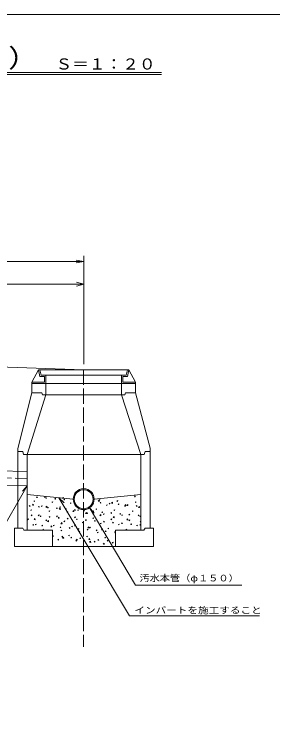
# Model space of a CAD drawing. Units: millimetres on the paper. Extents: x -390 to 406, y -282 to 282.
# Drawn here: x 92.9 to 195, y -2.1 to 282 of the extents above; entities that cross this region are included whole.
import ezdxf
from ezdxf.enums import TextEntityAlignment as Align

# ---------------------------------------------------------------- set-up
doc = ezdxf.new("R2010")
doc.units = ezdxf.units.MM
doc.linetypes.add('DASHED', pattern=[7.5, 6, -1.5])
for name, color, linetype, lineweight in [('0-2__0-2__0-2_LAYER001', 7, 'Continuous', 18), ('0-3__0-3__1-0_', 7, 'Continuous', 18), ('0-4__0-4__2-1_', 7, 'Continuous', 18), ('0-5__0-5_レイヤ1', 7, 'Continuous', 18), ('0-6__0-6_レイヤ3', 7, 'Continuous', 18), ('1-1__0-1_レイヤ1', 7, 'Continuous', 18)]:
    doc.layers.add(name, color=color, linetype=linetype, lineweight=lineweight)
doc.styles.add('ＭＳ ゴシック', font='')
doc.styles.get('ＭＳ ゴシック').set_extended_font_data('MS Gothic')

msp = doc.modelspace()

# ---------------------------------------------------------------- linework, layer by layer
at = {"layer": '0-2__0-2__0-2_LAYER001'}
msp.add_lwpolyline([(-390.5, 282), (-390.5, -282), (405.5, -282), (405.5, 282)], close=True, dxfattribs=at)
at = {"layer": '0-3__0-3__1-0_'}
for p, q in [((120.277, 179.14), (120.277, 186.422)), ((-4.322, 184.145), (120.277, 184.145)), ((117.277, 184.645), (120.277, 184.145)), ((117.277, 183.645), (120.277, 184.145)), ((120.277, 162.211), (120.277, 179.14)), ((120.277, 162.211), (120.277, 143.515)), ((45.462, 143.89), (120.277, 141.26)), ((46.972, 102.097), (97.91, 100.985)), ((46.882, 96.397), (97.91, 95.284))]:
    msp.add_line(p, q, dxfattribs=at)
at = {"layer": '0-3__0-3__1-0_', "linetype": 'DASHED'}
msp.add_lwpolyline([(-4.322, 99.363), (40.678, 99.363), (97.91, 98.218)], dxfattribs=at)
at = {"layer": '0-4__0-4__2-1_'}
for p, q in [((102.42, 141.26), (120.277, 141.26)), ((138.133, 141.26), (120.277, 141.26)), ((105.292, 139.059), (120.277, 139.059)), ((135.262, 139.059), (120.277, 139.059)), ((135.262, 139.059), (135.262, 135.765)), ((135.761, 138.559), (137.633, 138.559)), ((135.761, 136.265), (135.761, 138.559)), ((99.797, 132.047), (99.797, 134.267)), ((105.292, 135.765), (105.292, 133.517)), ((140.756, 135.765), (120.277, 135.765)), ((135.262, 135.765), (135.262, 133.517)), ((138.133, 136.265), (135.761, 136.265)), ((140.756, 136.265), (138.133, 136.265)), ((140.756, 135.765), (140.756, 136.265)), ((140.756, 134.267), (140.756, 135.765)), ((140.756, 134.267), (140.756, 132.047)), ((94.164, 110.075), (99.797, 132.047)), ((105.292, 131.297), (97.91, 107.699)), ((103.693, 132.047), (99.797, 132.047)), ((105.292, 133.517), (105.292, 131.297)), ((135.262, 133.517), (135.262, 131.297)), ((135.262, 131.297), (142.865, 107.721)), ((140.756, 132.047), (136.86, 132.047)), ((146.611, 110.123), (140.756, 132.047)), ((94.164, 110.075), (94.164, 78.449)), ((96.162, 108.87), (94.164, 108.87)), ((96.162, 108.87), (96.511, 107.721)), ((144.613, 108.87), (144.263, 107.721)), ((144.613, 108.87), (146.611, 108.87)), ((146.611, 110.123), (146.611, 78.449)), ((96.511, 107.721), (120.387, 107.721)), ((97.91, 107.699), (97.91, 94.058)), ((144.263, 107.721), (120.387, 107.721)), ((142.865, 107.721), (142.865, 94.058)), ((97.91, 94.058), (97.91, 89.937)), ((142.865, 94.058), (142.865, 87.44)), ((116.127, 89.999), (97.91, 91.821)), ((101.667, 90.663), (101.908, 90.95)), ((101.966, 90.637), (101.909, 90.95)), ((104.73, 90.861), (105.08, 90.995)), ((104.979, 90.693), (105.08, 90.995)), ((124.427, 89.999), (142.865, 91.843)), ((140.384, 90.973), (140.625, 91.26)), ((140.384, 90.973), (140.683, 90.946)), ((140.683, 90.946), (140.625, 91.259)), ((100.533, 89.25), (100.883, 89.384)), ((100.533, 89.25), (100.782, 89.082)), ((100.782, 89.082), (100.883, 89.384)), ((101.667, 90.663), (101.966, 90.637)), ((104.73, 90.861), (104.979, 90.694)), ((105.25, 90.35), (105.491, 90.637)), ((105.25, 90.35), (105.549, 90.324)), ((105.549, 90.324), (105.491, 90.637)), ((107.712, 88.85), (108.061, 88.984)), ((107.712, 88.85), (107.96, 88.682)), ((107.961, 88.682), (108.062, 88.984)), ((108.833, 90.036), (109.074, 90.323)), ((108.833, 90.036), (109.131, 90.01)), ((109.132, 90.01), (109.074, 90.323)), ((111.909, 90.461), (112.258, 90.595)), ((111.909, 90.461), (112.157, 90.293)), ((112.158, 90.293), (112.259, 90.595)), ((112.415, 89.723), (112.656, 90.01)), ((112.415, 89.723), (112.714, 89.697)), ((112.714, 89.697), (112.657, 90.01)), ((114.89, 88.45), (115.24, 88.584)), ((114.89, 88.45), (115.139, 88.282)), ((115.139, 88.282), (115.24, 88.584)), ((125.958, 89.181), (126.347, 89.587)), ((125.958, 89.181), (126.402, 89.112)), ((126.266, 89.661), (126.615, 89.795)), ((126.266, 89.661), (126.514, 89.493)), ((126.403, 89.112), (126.347, 89.586)), ((126.514, 89.493), (126.616, 89.795)), ((126.746, 88.469), (126.987, 88.756)), ((126.746, 88.469), (127.045, 88.443)), ((127.045, 88.443), (126.988, 88.756)), ((130.329, 88.156), (130.57, 88.443)), ((130.329, 88.156), (130.628, 88.13)), ((130.628, 88.129), (130.57, 88.443)), ((131.289, 88.354), (131.678, 88.76)), ((131.289, 88.354), (131.733, 88.285)), ((131.734, 88.285), (131.678, 88.76)), ((133.444, 89.261), (133.794, 89.395)), ((133.444, 89.261), (133.692, 89.093)), ((133.693, 89.093), (133.794, 89.395)), ((133.912, 87.842), (134.153, 88.129)), ((134.211, 87.816), (134.153, 88.129)), ((140.622, 88.861), (140.972, 88.995)), ((140.622, 88.861), (140.871, 88.693)), ((140.871, 88.693), (140.973, 88.995)), ((98.778, 87.22), (99.018, 87.507)), ((98.778, 87.22), (99.076, 87.193)), ((99.077, 87.193), (99.019, 87.506)), ((99.318, 85.628), (99.668, 85.762)), ((99.318, 85.628), (99.566, 85.46)), ((99.567, 85.46), (99.668, 85.762)), ((99.966, 87.623), (100.355, 88.028)), ((99.966, 87.623), (100.41, 87.554)), ((100.411, 87.553), (100.355, 88.028)), ((102.36, 86.906), (102.601, 87.193)), ((102.36, 86.906), (102.659, 86.88)), ((102.659, 86.88), (102.602, 87.193)), ((103.515, 87.239), (103.865, 87.373)), ((103.515, 87.239), (103.763, 87.071)), ((103.764, 87.071), (103.865, 87.373)), ((105.297, 86.796), (105.686, 87.201)), ((105.297, 86.796), (105.741, 86.727)), ((105.741, 86.727), (105.686, 87.201)), ((105.943, 86.593), (106.184, 86.88)), ((105.943, 86.593), (106.242, 86.567)), ((106.242, 86.566), (106.184, 86.88)), ((106.496, 85.228), (106.846, 85.362)), ((106.496, 85.228), (106.745, 85.06)), ((106.745, 85.06), (106.847, 85.362)), ((109.526, 86.279), (109.767, 86.566)), ((109.526, 86.279), (109.824, 86.253)), ((109.825, 86.253), (109.767, 86.566)), ((110.628, 85.969), (111.017, 86.374)), ((110.628, 85.969), (111.072, 85.9)), ((110.693, 86.839), (111.043, 86.973)), ((110.693, 86.839), (110.942, 86.671)), ((110.942, 86.671), (111.043, 86.973)), ((111.072, 85.9), (111.017, 86.374)), ((113.108, 85.966), (113.349, 86.253)), ((113.108, 85.966), (113.407, 85.94)), ((113.408, 85.94), (113.35, 86.253)), ((115.958, 85.142), (116.347, 85.548)), ((116.403, 85.073), (116.348, 85.547)), ((116.691, 85.652), (116.932, 85.939)), ((116.691, 85.652), (116.99, 85.626)), ((116.99, 85.626), (116.932, 85.939)), ((117.844, 85.607), (118.194, 85.741)), ((117.844, 85.607), (118.093, 85.439)), ((118.093, 85.439), (118.195, 85.741)), ((120.274, 85.339), (120.515, 85.626)), ((120.274, 85.339), (120.572, 85.313)), ((120.573, 85.313), (120.515, 85.626)), ((123.857, 85.025), (124.097, 85.312)), ((124.156, 84.999), (124.098, 85.312)), ((125.05, 86.039), (125.4, 86.173)), ((125.05, 86.039), (125.299, 85.871)), ((125.299, 85.871), (125.4, 86.173)), ((129.247, 87.65), (129.597, 87.784)), ((129.247, 87.65), (129.496, 87.482)), ((129.496, 87.482), (129.597, 87.784)), ((132.229, 85.639), (132.578, 85.773)), ((132.229, 85.639), (132.477, 85.471)), ((132.478, 85.471), (132.579, 85.773)), ((133.912, 87.842), (134.21, 87.816)), ((136.426, 87.25), (136.775, 87.384)), ((136.426, 87.25), (136.674, 87.082)), ((136.62, 87.528), (137.009, 87.933)), ((136.62, 87.528), (137.064, 87.459)), ((136.674, 87.082), (136.776, 87.384)), ((137.064, 87.459), (137.009, 87.933)), ((137.494, 87.529), (137.735, 87.816)), ((137.494, 87.529), (137.793, 87.503)), ((137.793, 87.503), (137.736, 87.816)), ((139.407, 85.239), (139.757, 85.373)), ((139.407, 85.239), (139.656, 85.071)), ((139.656, 85.071), (139.757, 85.373)), ((141.077, 87.215), (141.318, 87.502)), ((141.077, 87.215), (141.376, 87.189)), ((141.376, 87.189), (141.318, 87.502)), ((141.951, 86.701), (142.34, 87.106)), ((141.951, 86.701), (142.395, 86.632)), ((142.395, 86.632), (142.34, 87.106)), ((99.471, 83.462), (99.711, 83.749)), ((99.471, 83.462), (99.769, 83.436)), ((99.77, 83.436), (99.712, 83.749)), ((102.299, 83.617), (102.649, 83.751)), ((102.299, 83.617), (102.548, 83.449)), ((102.548, 83.449), (102.65, 83.751)), ((103.053, 83.149), (103.294, 83.436)), ((103.053, 83.149), (103.352, 83.123)), ((103.352, 83.123), (103.295, 83.436)), ((106.636, 82.835), (106.877, 83.122)), ((106.636, 82.835), (106.935, 82.809)), ((106.935, 82.809), (106.877, 83.122)), ((109.478, 83.217), (109.828, 83.351)), ((109.478, 83.217), (109.726, 83.049)), ((109.727, 83.049), (109.828, 83.351)), ((110.219, 82.522), (110.46, 82.809)), ((110.219, 82.522), (110.517, 82.496)), ((110.518, 82.496), (110.46, 82.809)), ((113.675, 84.828), (114.025, 84.962)), ((113.675, 84.828), (113.923, 84.66)), ((113.802, 82.209), (114.042, 82.496)), ((113.924, 84.66), (114.025, 84.962)), ((114.101, 82.182), (114.043, 82.495)), ((115.958, 85.142), (116.403, 85.073)), ((116.656, 82.817), (117.006, 82.951)), ((116.656, 82.817), (116.905, 82.649)), ((116.905, 82.649), (117.007, 82.951)), ((120.853, 84.428), (121.203, 84.562)), ((120.853, 84.428), (121.102, 84.26)), ((121.102, 84.26), (121.203, 84.562)), ((121.289, 84.315), (121.678, 84.721)), ((121.289, 84.315), (121.734, 84.247)), ((121.734, 84.246), (121.679, 84.721)), ((123.835, 82.417), (124.185, 82.551)), ((123.835, 82.417), (124.083, 82.249)), ((123.857, 85.025), (124.155, 84.999)), ((124.084, 82.249), (124.185, 82.551)), ((126.62, 83.489), (127.009, 83.894)), ((126.62, 83.489), (127.064, 83.42)), ((127.065, 83.42), (127.01, 83.894)), ((127.439, 84.712), (127.68, 84.999)), ((127.439, 84.712), (127.738, 84.686)), ((127.738, 84.686), (127.681, 84.999)), ((128.032, 84.028), (128.381, 84.162)), ((128.032, 84.028), (128.28, 83.86)), ((128.281, 83.86), (128.382, 84.162)), ((131.022, 84.399), (131.263, 84.686)), ((131.022, 84.399), (131.321, 84.372)), ((131.321, 84.372), (131.263, 84.685)), ((131.951, 82.662), (132.34, 83.067)), ((131.951, 82.662), (132.395, 82.593)), ((132.396, 82.593), (132.341, 83.067)), ((134.605, 84.085), (134.846, 84.372)), ((134.605, 84.085), (134.903, 84.059)), ((134.904, 84.059), (134.846, 84.372)), ((135.21, 83.628), (135.56, 83.762)), ((135.21, 83.628), (135.459, 83.46)), ((135.459, 83.46), (135.56, 83.762)), ((138.187, 83.772), (138.428, 84.059)), ((138.187, 83.772), (138.486, 83.746)), ((138.487, 83.745), (138.429, 84.058)), ((141.77, 83.458), (142.011, 83.745)), ((141.77, 83.458), (142.069, 83.432)), ((142.069, 83.432), (142.011, 83.745)), ((142.389, 83.228), (142.738, 83.362)), ((142.389, 83.228), (142.637, 83.06)), ((142.638, 83.06), (142.739, 83.362)), ((98.103, 82.006), (98.452, 82.14)), ((98.103, 82.006), (98.351, 81.838)), ((98.351, 81.838), (98.453, 82.14)), ((100.164, 79.705), (100.405, 79.992)), ((100.164, 79.705), (100.462, 79.679)), ((100.463, 79.679), (100.405, 79.992)), ((100.628, 81.93), (101.017, 82.335)), ((100.628, 81.93), (101.072, 81.861)), ((101.073, 81.861), (101.018, 82.335)), ((101.084, 79.995), (101.434, 80.129)), ((101.084, 79.995), (101.333, 79.827)), ((101.333, 79.827), (101.434, 80.129)), ((103.746, 79.392), (103.987, 79.679)), ((104.046, 79.365), (103.988, 79.679)), ((105.281, 81.606), (105.631, 81.74)), ((105.281, 81.606), (105.529, 81.438)), ((105.53, 81.438), (105.631, 81.74)), ((105.959, 81.103), (106.348, 81.509)), ((105.959, 81.103), (106.403, 81.034)), ((106.404, 81.034), (106.348, 81.509)), ((108.263, 79.595), (108.612, 79.729)), ((108.263, 79.595), (108.511, 79.427)), ((108.511, 79.427), (108.613, 79.729)), ((111.29, 80.276), (111.679, 80.682)), ((111.29, 80.276), (111.734, 80.208)), ((111.735, 80.207), (111.679, 80.682)), ((112.459, 81.206), (112.809, 81.34)), ((112.459, 81.206), (112.708, 81.038)), ((112.708, 81.038), (112.81, 81.34)), ((113.802, 82.209), (114.1, 82.182)), ((116.621, 79.45), (117.01, 79.855)), ((117.065, 79.381), (117.01, 79.855)), ((117.384, 81.895), (117.625, 82.182)), ((117.384, 81.895), (117.683, 81.869)), ((117.683, 81.869), (117.626, 82.182)), ((119.638, 80.806), (119.988, 80.94)), ((119.638, 80.806), (119.886, 80.638)), ((119.887, 80.638), (119.988, 80.94)), ((120.967, 81.582), (121.208, 81.869)), ((120.967, 81.582), (121.266, 81.556)), ((121.266, 81.555), (121.208, 81.869)), ((124.55, 81.268), (124.791, 81.555)), ((124.55, 81.268), (124.848, 81.242)), ((124.849, 81.242), (124.791, 81.555)), ((126.816, 80.406), (127.166, 80.54)), ((126.816, 80.406), (127.065, 80.238)), ((127.065, 80.238), (127.167, 80.54)), ((128.132, 80.955), (128.373, 81.242)), ((128.132, 80.955), (128.431, 80.929)), ((128.431, 80.929), (128.374, 81.242)), ((131.013, 82.017), (131.363, 82.151)), ((131.013, 82.017), (131.262, 81.849)), ((131.262, 81.849), (131.363, 82.151)), ((131.715, 80.641), (131.956, 80.928)), ((131.715, 80.641), (132.014, 80.615)), ((132.014, 80.615), (131.956, 80.928)), ((133.995, 80.006), (134.345, 80.14)), ((133.995, 80.006), (134.243, 79.838)), ((134.244, 79.838), (134.345, 80.14)), ((135.298, 80.328), (135.539, 80.615)), ((135.298, 80.328), (135.596, 80.302)), ((135.597, 80.302), (135.539, 80.615)), ((137.282, 81.835), (137.671, 82.241)), ((137.282, 81.835), (137.726, 81.766)), ((137.727, 81.766), (137.671, 82.24)), ((138.192, 81.617), (138.541, 81.751)), ((138.192, 81.617), (138.44, 81.449)), ((138.441, 81.449), (138.542, 81.751)), ((138.881, 80.014), (139.121, 80.301)), ((138.881, 80.014), (139.179, 79.988)), ((139.18, 79.988), (139.122, 80.301)), ((141.173, 79.606), (141.523, 79.74)), ((141.173, 79.606), (141.422, 79.438)), ((141.422, 79.438), (141.524, 79.74)), ((142.463, 79.701), (142.704, 79.988)), ((142.463, 79.701), (142.762, 79.675)), ((142.613, 81.008), (142.865, 81.271)), ((142.613, 81.008), (142.865, 80.969)), ((142.762, 79.675), (142.705, 79.988)), ((92.915, 78.449), (96.211, 78.449)), ((92.915, 71.206), (92.915, 78.449)), ((96.211, 78.449), (96.661, 77.699)), ((96.661, 77.699), (97.91, 77.699)), ((103.746, 79.392), (104.045, 79.366)), ((104.066, 77.984), (104.415, 78.118)), ((104.066, 77.984), (104.314, 77.816)), ((104.315, 77.816), (104.416, 78.118)), ((107.329, 79.078), (107.57, 79.365)), ((107.329, 79.078), (107.628, 79.052)), ((107.628, 79.052), (107.57, 79.365)), ((107.9, 77.699), (107.9, 71.206)), ((110.912, 78.765), (111.153, 79.052)), ((110.912, 78.765), (111.21, 78.739)), ((111.211, 78.739), (111.153, 79.052)), ((111.244, 77.584), (111.594, 77.718)), ((111.244, 77.584), (111.493, 77.416)), ((111.493, 77.416), (111.594, 77.718)), ((114.495, 78.451), (114.735, 78.738)), ((114.495, 78.451), (114.793, 78.425)), ((114.794, 78.425), (114.736, 78.738)), ((115.441, 79.195), (115.791, 79.329)), ((115.441, 79.195), (115.689, 79.027)), ((115.69, 79.027), (115.791, 79.329)), ((116.621, 79.45), (117.065, 79.381)), ((118.077, 78.138), (118.318, 78.425)), ((118.077, 78.138), (118.376, 78.112)), ((118.376, 78.112), (118.319, 78.425)), ((118.423, 77.184), (118.772, 77.318)), ((118.423, 77.184), (118.671, 77.016)), ((118.671, 77.016), (118.773, 77.318)), ((121.66, 77.824), (121.901, 78.111)), ((121.66, 77.824), (121.959, 77.798)), ((121.959, 77.798), (121.901, 78.111)), ((121.952, 78.623), (122.341, 79.028)), ((121.952, 78.623), (122.396, 78.554)), ((122.396, 78.554), (122.341, 79.028)), ((122.619, 78.795), (122.969, 78.929)), ((122.619, 78.795), (122.868, 78.627)), ((122.868, 78.627), (122.97, 78.929)), ((125.243, 77.511), (125.484, 77.798)), ((125.243, 77.511), (125.541, 77.485)), ((125.542, 77.485), (125.484, 77.798)), ((125.601, 76.784), (125.951, 76.918)), ((125.601, 76.784), (125.849, 76.616)), ((125.85, 76.616), (125.951, 76.918)), ((127.282, 77.796), (127.671, 78.202)), ((127.282, 77.796), (127.727, 77.727)), ((127.727, 77.727), (127.672, 78.201)), ((128.825, 77.198), (129.066, 77.485)), ((128.825, 77.198), (129.124, 77.171)), ((129.125, 77.171), (129.067, 77.484)), ((129.798, 78.395), (130.148, 78.529)), ((129.798, 78.395), (130.046, 78.227)), ((130.047, 78.227), (130.148, 78.529)), ((132.408, 76.884), (132.649, 77.171)), ((132.408, 76.884), (132.707, 76.858)), ((132.613, 76.969), (132.875, 77.242)), ((132.613, 76.969), (132.875, 76.929)), ((132.707, 76.858), (132.649, 77.171)), ((132.875, 77.699), (132.875, 71.206)), ((132.875, 77.699), (142.865, 77.699)), ((136.976, 77.995), (137.326, 78.129)), ((136.976, 77.995), (137.225, 77.827)), ((137.225, 77.827), (137.327, 78.129)), ((144.563, 78.449), (144.114, 77.699)), ((147.86, 78.449), (144.563, 78.449)), ((108.022, 75.321), (108.263, 75.608)), ((108.022, 75.321), (108.321, 75.295)), ((108.321, 75.295), (108.264, 75.608)), ((110.029, 73.961), (110.378, 74.096)), ((110.029, 73.961), (110.277, 73.794)), ((110.278, 73.794), (110.379, 74.096)), ((111.605, 75.008), (111.846, 75.295)), ((111.605, 75.008), (111.904, 74.982)), ((111.904, 74.981), (111.846, 75.294)), ((111.952, 74.584), (112.341, 74.989)), ((111.952, 74.584), (112.396, 74.515)), ((112.397, 74.515), (112.342, 74.989)), ((114.226, 75.573), (114.575, 75.707)), ((114.226, 75.573), (114.474, 75.405)), ((114.475, 75.405), (114.576, 75.707)), ((115.188, 74.694), (115.428, 74.981)), ((115.188, 74.694), (115.486, 74.668)), ((115.487, 74.668), (115.429, 74.981)), ((117.283, 73.757), (117.672, 74.163)), ((117.728, 73.688), (117.672, 74.163)), ((118.77, 74.381), (119.011, 74.668)), ((118.77, 74.381), (119.069, 74.355)), ((119.069, 74.354), (119.012, 74.668)), ((121.404, 75.172), (121.754, 75.307)), ((121.404, 75.172), (121.653, 75.005)), ((121.653, 75.005), (121.754, 75.307)), ((122.353, 74.067), (122.594, 74.354)), ((122.353, 74.067), (122.652, 74.041)), ((122.652, 74.041), (122.594, 74.354)), ((125.936, 73.754), (126.177, 74.041)), ((126.235, 73.728), (126.177, 74.041)), ((128.583, 74.772), (128.932, 74.907)), ((128.583, 74.772), (128.831, 74.605)), ((128.831, 74.605), (128.933, 74.907)), ((132.779, 76.384), (132.875, 76.42)), ((132.779, 76.384), (132.875, 76.319)), ((117.207, 73.561), (117.557, 73.696)), ((117.207, 73.561), (117.456, 73.394)), ((117.283, 73.757), (117.727, 73.688)), ((117.456, 73.394), (117.557, 73.696)), ((122.614, 72.93), (123.003, 73.336)), ((122.614, 72.93), (123.058, 72.862)), ((123.058, 72.861), (123.003, 73.336)), ((124.386, 73.161), (124.735, 73.296)), ((124.386, 73.161), (124.634, 72.994)), ((124.635, 72.994), (124.736, 73.296)), ((125.936, 73.754), (126.234, 73.728)), ((127.945, 72.104), (128.334, 72.509)), ((128.389, 72.035), (128.334, 72.509)), ((129.519, 73.44), (129.759, 73.727)), ((129.519, 73.44), (129.817, 73.414)), ((129.818, 73.414), (129.76, 73.727)), ((131.564, 72.761), (131.914, 72.896)), ((131.564, 72.761), (131.813, 72.594)), ((131.813, 72.594), (131.914, 72.895))]:
    msp.add_line(p, q, dxfattribs=at)
at = {"layer": '0-4__0-4__2-1_', "linetype": 'DASHED'}
msp.add_line((120.154, 141.26), (120.154, 31.449), dxfattribs=at)
at = {"layer": '0-4__0-4__2-1_'}
for points in [[(99.797, 135.765), (99.797, 136.265), (102.42, 136.265), (104.792, 136.265), (104.792, 138.559), (102.92, 138.559), (102.42, 141.26), (99.797, 136.265)], [(102.92, 141.26), (103.419, 139.059), (105.292, 139.059), (105.292, 135.765)], [(137.633, 141.26), (137.134, 139.059), (135.262, 139.059)], [(137.633, 138.559), (138.133, 141.26), (140.756, 136.265)], [(99.797, 134.267), (99.797, 135.765), (120.277, 135.765)], [(103.693, 132.047), (103.993, 131.297), (120.277, 131.297)], [(136.86, 132.047), (136.56, 131.297), (120.277, 131.297)], [(97.91, 89.937), (97.91, 77.699), (107.9, 77.699)], [(142.865, 87.44), (142.865, 77.699), (144.114, 77.699)], [(147.86, 78.449), (147.86, 71.206), (92.915, 71.206)]]:
    msp.add_lwpolyline(points, dxfattribs=at)
for centre, radius in [((120.277, 89.999), 4.15), ((120.277, 89.949), 3.75)]:
    msp.add_circle(centre, radius, dxfattribs=at)
at = {"layer": '0-5__0-5_レイヤ1'}
for p, q in [((97.91, 95.284), (71.871, 49.995)), ((97.91, 95.284), (96.033, 93.145)), ((110.461, 90.566), (138.384, 43.758)), ((110.461, 90.566), (112.612, 88.475)), ((138.384, 43.758), (189.881, 43.758))]:
    msp.add_line(p, q, dxfattribs=at)
at = {"layer": '0-6__0-6_レイヤ3', "color": 1}
for p, q in [((40.678, 175.101), (120.277, 175.101)), ((120.277, 175.101), (117.379, 175.877)), ((120.277, 175.101), (117.379, 174.324))]:
    msp.add_line(p, q, dxfattribs=at)
at = {"layer": '0-6__0-6_レイヤ3'}
for p, q in [((122.405, 86.763), (140.84, 55.911)), ((124.373, 84.444), (122.405, 86.763)), ((140.84, 55.911), (182.87, 55.911))]:
    msp.add_line(p, q, dxfattribs=at)
at = {"layer": '1-1__0-1_レイヤ1'}
for p, q in [((-124.846, 258.94), (151.095, 258.94)), ((-124.846, 258.14), (151.095, 258.14))]:
    msp.add_line(p, q, dxfattribs=at)

# ---------------------------------------------------------------- texts
at = {"layer": '0-6__0-6_レイヤ3', "style": 'ＭＳ ゴシック'}
for s, width, p in [('汚水本管（φ１５０）', 1.15, (142.344, 56.637)), ('インバートを施工すること', 1.2, (140.317, 43.92))]:
    msp.add_text(s, height=2.566, dxfattribs=dict(at, width=width)).set_placement(p, align=Align.BOTTOM_LEFT)
at = {"layer": '1-1__0-1_レイヤ1', "style": 'ＭＳ ゴシック'}
for s, height, width, p in [('φ１００mm汚水取付管工標準図（２／３）', 7.331, 1.2, (-122.649, 258.816)), ('Ｓ＝１：２０', 4.399, 1.1, (109.13, 258.817))]:
    msp.add_text(s, height=height, dxfattribs=dict(at, width=width)).set_placement(p, align=Align.BOTTOM_LEFT)

doc.saveas('drawing.dxf')
